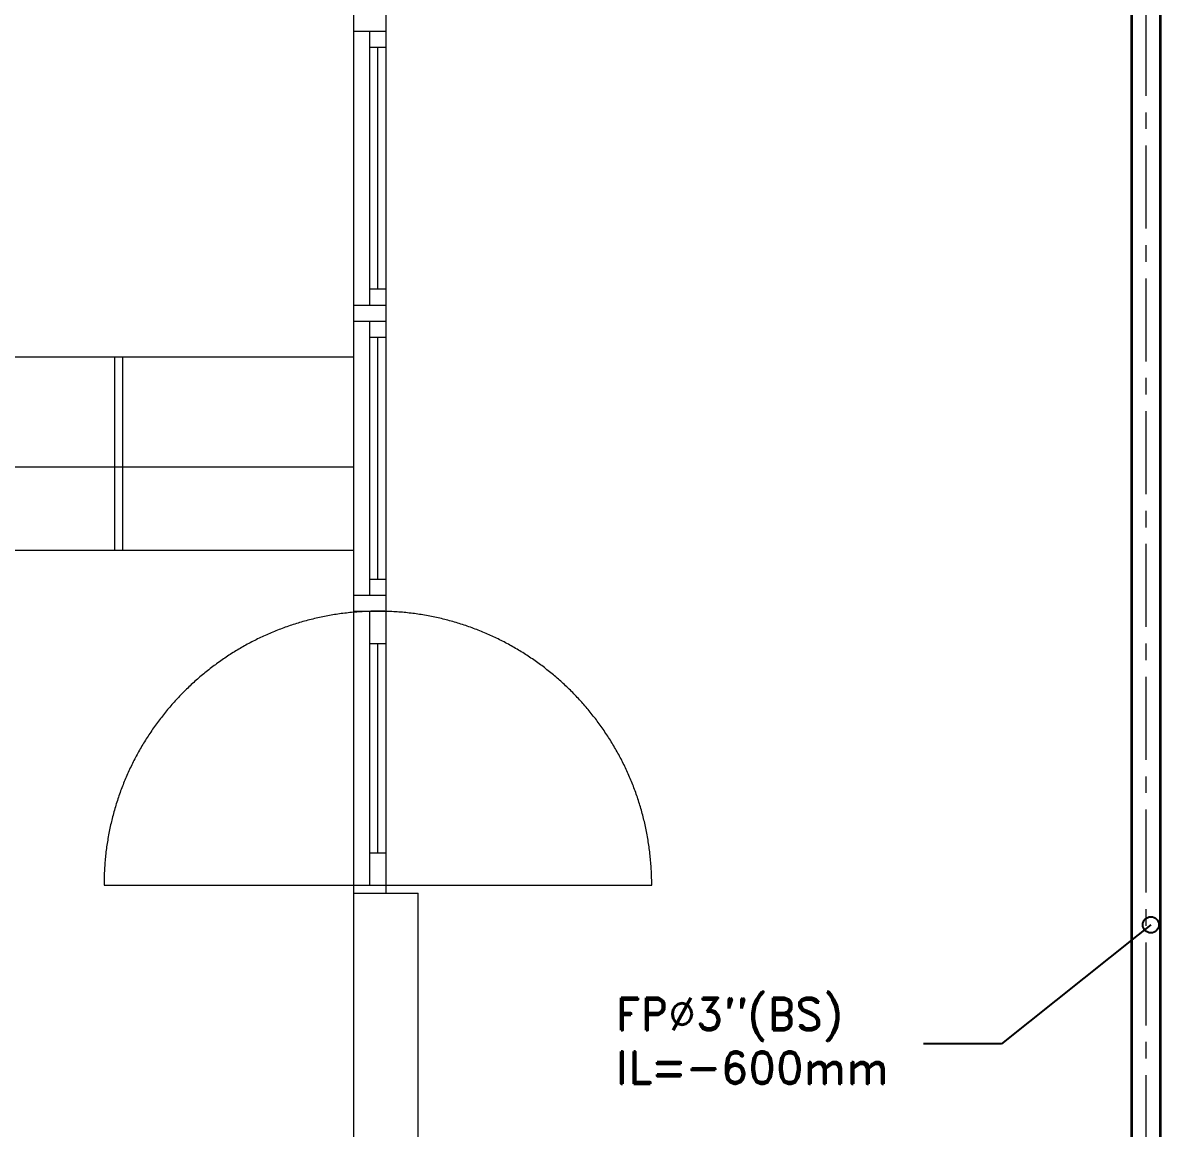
# Model space of a CAD drawing. Extents: x -234346 to 58427, y -132654 to -82394.
# Drawn here: x -144755 to -141171, y -101263 to -97832 of the extents above; entities that cross this region are included whole.
import ezdxf
from ezdxf import colors
from ezdxf.entities.mleader import LeaderData, LeaderLine
from ezdxf.math import Vec2, Vec3

# ---------------------------------------------------------------- set-up
doc = ezdxf.new("R2010")
doc.units = 0
doc.header["$LTSCALE"] = 8
doc.linetypes.add('AXES', pattern=[50.800000000000004, 31.75, -6.35, 6.35, -6.35])
doc.linetypes.add('DASHED', pattern=[19.049999999999997, 12.7, -6.35])
doc.layers.get('0').update_dxf_attribs({"color": 9, "lineweight": 5})
for name, color, linetype, lineweight in [('72_EGR_EQP_TAG', 9, 'Continuous', 5), ('Aluminum', 9, 'Continuous', 5), ('F-ANNO-TEXT-PL', 7, 'Continuous', 25), ('LOADING', 9, 'Continuous', 5), ('Walls', 9, 'Continuous', 5)]:
    doc.layers.add(name, color=color, linetype=linetype, lineweight=lineweight)
doc.layers.add('FIRE', color=1, linetype='Continuous')
doc.layers.add('FIRE-thin', color=8, linetype='Continuous')
doc.styles.add('ROMAND', font='romand.shx')

# ---------------------------------------------------------------- blocks, each defined once
blk = doc.blocks.new('_Origin')
at = {"color": 0, "linetype": 'ByBlock', "lineweight": -2}
blk.add_line((0, 0), (-1, 0), dxfattribs=at)
blk.add_circle((0, 0), 0.5, dxfattribs=at)
blk = doc.blocks.new('GF1')
at = {"layer": 'Aluminum', "color": 9}
for p, q in [((-143729.3671013073, -100532.202845943), (-143729.3671013077, -95132.20284594304)), ((-143629.3671013077, -95132.20284594304), (-143629.3671013077, -100532.202845943)), ((-143729.3671013073, -97857.20284594374), (-143629.3671013073, -97857.20284594374)), ((-143679.3671013077, -98707.20284594374), (-143679.3671013077, -97857.20284594374)), ((-143679.3671013077, -97907.20284594374), (-143629.3671013073, -97907.20284594374)), ((-143654.3671013073, -98657.20284594374), (-143654.3671013077, -97907.20284594374)), ((-143679.3671013077, -98657.20284594374), (-143629.3671013073, -98657.20284594374)), ((-143729.3671013073, -98707.20284594374), (-143629.3671013073, -98707.20284594374)), ((-143729.3671013073, -98757.20284594374), (-143629.3671013073, -98757.20284594374)), ((-143679.3671013073, -99607.20284594374), (-143679.3671013077, -98757.20284594374)), ((-143679.3671013077, -98807.20284594374), (-143629.3671013073, -98807.20284594374)), ((-143654.3671013073, -99557.20284594374), (-143654.3671013073, -98807.20284594374)), ((-143679.3671013073, -99557.20284594374), (-143629.3671013073, -99557.20284594374)), ((-143729.3671013073, -99607.20284594374), (-143629.3671013073, -99607.20284594374)), ((-143729.3671013073, -99657.20284594374), (-143629.3671013073, -99657.20284594374)), ((-143679.3671013073, -100507.2028459437), (-143679.3671013073, -99657.20284594374)), ((-143679.3671013073, -99757.20284594374), (-143629.3671013073, -99757.20284594374)), ((-143654.3671013077, -100407.2028459437), (-143654.3671013073, -99757.20284594374)), ((-143679.3671013077, -100407.2028459437), (-143629.3671013073, -100407.2028459437)), ((-143729.3671013073, -100507.2028459437), (-143629.3671013073, -100507.2028459437))]:
    blk.add_line(p, q, dxfattribs=at)
at = {"layer": 'Aluminum', "color": 9, "linetype": 'DASHED', "ltscale": 300}
blk.add_line((-144504.3671013073, -100507.2028459437), (-142804.3671013073, -100507.2028459437), dxfattribs=at)
blk.add_arc((-143654.3671013073, -100507.2028459437), 850, 0, 180, dxfattribs=at)
at = {"layer": 'LOADING', "color": 9}
for p, q in [((-148029.3671013077, -98867.6130425678), (-143729.3671013076, -98867.61304256791)), ((-144470.9087014059, -99467.6130425678), (-144470.9087014059, -98867.6130425679)), ((-144445.9087014059, -99467.6130425678), (-144445.9087014059, -98867.6130425679)), ((-148029.3671013077, -99208.75233602221), (-143729.3671013077, -99208.75233602221)), ((-148029.3671013077, -99467.61304256803), (-143729.3671013077, -99467.61304256803))]:
    blk.add_line(p, q, dxfattribs=at)
at = {"layer": 'Walls', "color": 9}
for p, q in [((-143729.3671013077, -100532.202845943), (-143529.3671013077, -100532.202845943)), ((-143729.3671013077, -101467.613042568), (-143729.3671013077, -100532.202845943)), ((-143529.3671013077, -101667.613042568), (-143529.3671013077, -100532.202845943))]:
    blk.add_line(p, q, dxfattribs=at)
blk = doc.blocks.new('FFGF')
at = {"layer": 'FIRE', "lineweight": 35, "ltscale": 1.014}
for p, q in [((-141314.5997602165, -104238.9997601343), (-141314.5997602165, -94468.31420709018)), ((-141225.6997602106, -104238.9997601343), (-141225.6997602106, -94468.31420709018))]:
    blk.add_line(p, q, dxfattribs=at)
at = {"layer": 'FIRE-thin', "linetype": 'AXES', "lineweight": 20, "ltscale": 1.014}
blk.add_line((-141270.1497602136, -104238.9997601343), (-141270.1497602136, -94468.31420709018), dxfattribs=at)
at = {"layer": 'F-ANNO-TEXT-PL', "ltscale": 1.011}
ml = blk.add_multileader_mtext('Standard', dxfattribs=at)
ml.set_content('\\A1;FP%%C3"(BS)\\P{\\C1;IL=-600mm   }', color=256, style='ROMAND')
ml.set_leader_properties(color=256)
ml.set_arrow_properties(name='ORIGIN')
ml.build(insert=Vec2(0, 0))
ml.multileader.update_dxf_attribs({"text_left_attachment_type": 2, "text_right_attachment_type": 2, "dogleg_length": 124.1954879153709, "arrow_head_size": 50})
ctx = ml.context
ctx.base_point, ctx.char_height, ctx.arrow_head_size, ctx.landing_gap_size, ctx.plane_origin, ctx.plane_x_axis, ctx.plane_y_axis = Vec3(-142966.0770309602, -100999.6601228176, 1.535707348200486e-09), 100, 50, 50, Vec3(-142581.9296848855, -101627.1988551382), Vec3(0.9999999999453071, 1.045877037983423e-05, -3.383039458371172e-23), Vec3(-1.045877037983423e-05, 0.9999999999453071, 2.964448994076643e-12)
ctx.left_attachment, ctx.right_attachment = 2, 2
notes = []
notes.append((ctx, [(1, (1, 1, 0), (-141718.9190377462, -100999.6470790785, 1.535707348158294e-09), (-0.9999999999453071, -1.045877037983423e-05, 3.383039458371172e-23), 242.3960885203427, [(1, [(-141255.1705468781, -100630.2512272964, 2.630748131140755e-09)], 0, [])])]))
ctx.mtext.insert, ctx.mtext.text_direction, ctx.mtext.rotation, ctx.mtext.width, ctx.mtext.flow_direction, ctx.mtext.extrusion = Vec3(-142916.078525073, -100856.8024570297, 1.959200061638314e-09), Vec3(0.9999999999453071, 1.045877037983423e-05, -3.383039458371172e-23), 1.04587703800249e-05, 2003.352693162566, 5, Vec3(3.100452516275057e-17, -2.964448993913593e-12, 1)
for ctx, leaders in notes:
    for number, flags, end, landing, length, lines in leaders:
        leader = LeaderData()
        leader.index, (leader.has_last_leader_line, leader.has_dogleg_vector, leader.attachment_direction) = number, flags
        leader.last_leader_point, leader.dogleg_vector, leader.dogleg_length = Vec3(end), Vec3(landing), length
        for number, points, colour, breaks in lines:
            line = LeaderLine()
            line.index, line.vertices, line.color, line.breaks = number, Vec3.list(points), colors.encode_raw_color(colour), breaks
            leader.lines.append(line)
        ctx.leaders.append(leader)

msp = doc.modelspace()

# ---------------------------------------------------------------- block references
at = {"layer": '72_EGR_EQP_TAG'}
msp.add_blockref('GF1', (0, 0), dxfattribs=at)
at = {"layer": 'FIRE'}
msp.add_blockref('FFGF', (0, 0), dxfattribs=at)

doc.saveas('drawing.dxf')
